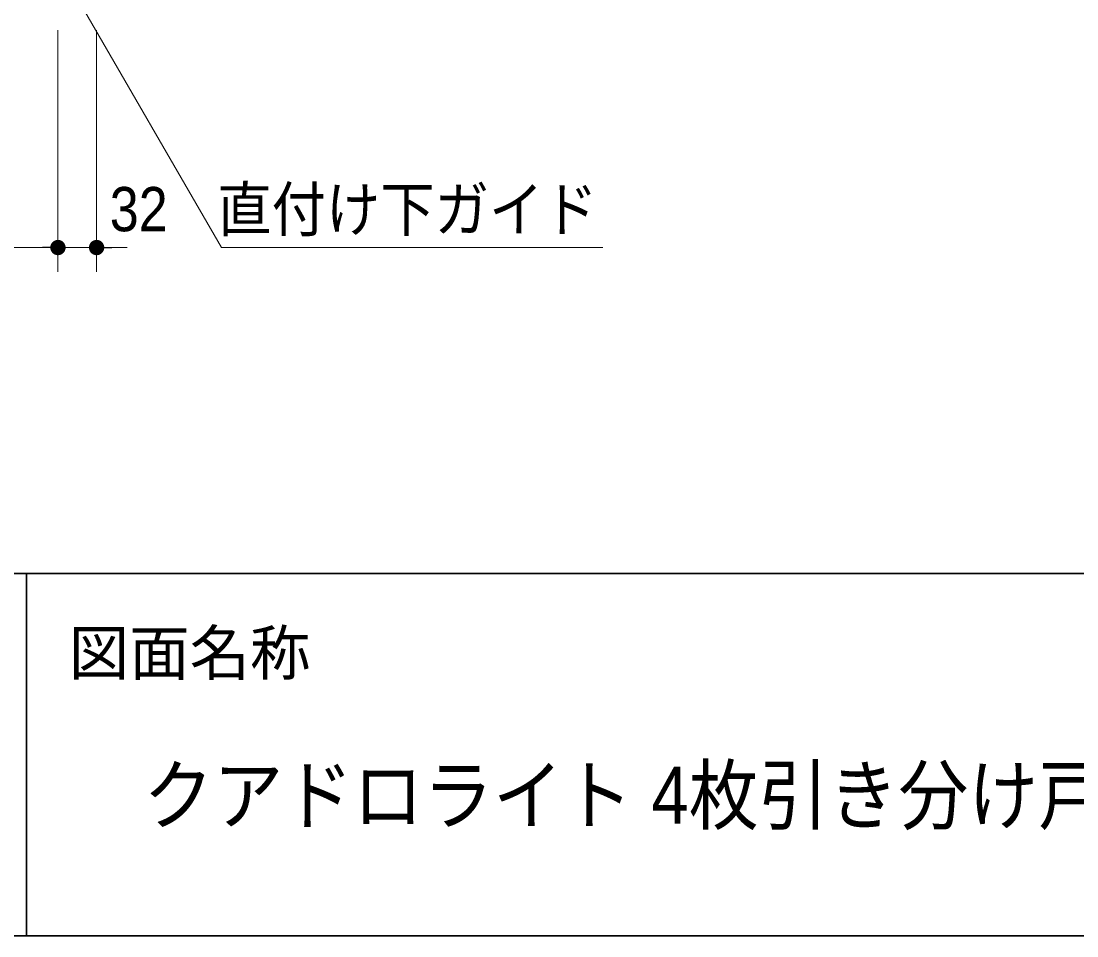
# Model space of a CAD drawing. Units: millimetres, scale not verified. Extents: x -6062 to 6062, y -3045 to 3045.
# Drawn here: x -3942 to -3068, y -2770 to -2012 of the extents above; entities that cross this region are included whole.
import ezdxf
from ezdxf.enums import TextEntityAlignment as Align

# ---------------------------------------------------------------- set-up
doc = ezdxf.new("R2010")
doc.units = ezdxf.units.MM
doc.header["$LTSCALE"] = 20
doc.header["$PDMODE"] = 32
doc.header["$PDSIZE"] = 10
for name, color, linetype, lineweight in [('0-1_2寸法-3', 7, 'Continuous', 15), ('0-2_2寸法-1', 7, 'Continuous', 15), ('0-3_0', 7, 'Continuous', 25), ('0-5_2寸法-2', 7, 'Continuous', 15), ('0-6_1図面枠', 7, 'Continuous', 15)]:
    doc.layers.add(name, color=color, linetype=linetype, lineweight=lineweight)
doc.layers.add('0-4_Defpoints', color=7, linetype='Continuous')
doc.styles.add('ＭＳ Ｐゴシック', font='')
doc.styles.get('ＭＳ Ｐゴシック').set_extended_font_data('MS PGothic')

# ---------------------------------------------------------------- blocks, each defined once
blk = doc.blocks.new('_Dot')
at = {"layer": '0-3_0'}
blk.add_line((-10, 0), (-20, 0), dxfattribs=at)
for points in [[(0, 0), (-10, 0), (-9.92, 1.25)], [(0, 0), (-9.92, -1.25), (-10, 0)], [(0, 0), (-9.92, 1.25), (-9.69, 2.49)], [(0, 0), (-9.69, -2.49), (-9.92, -1.25)], [(0, 0), (-9.69, 2.49), (-9.3, 3.68)], [(0, 0), (-9.3, -3.68), (-9.69, -2.49)], [(0, 0), (-9.3, 3.68), (-8.76, 4.82)], [(0, 0), (-8.76, -4.82), (-9.3, -3.68)], [(0, 0), (-8.76, 4.82), (-8.09, 5.88)], [(0, 0), (-8.09, -5.88), (-8.76, -4.82)], [(0, 0), (-8.09, 5.88), (-7.29, 6.85)], [(0, 0), (-7.29, -6.85), (-8.09, -5.88)], [(0, 0), (-7.29, 6.85), (-6.37, 7.71)], [(0, 0), (-6.37, -7.71), (-7.29, -6.85)], [(0, 0), (-6.37, 7.71), (-5.36, 8.44)], [(0, 0), (-5.36, -8.44), (-6.37, -7.71)], [(0, 0), (-5.36, 8.44), (-4.26, 9.05)], [(0, 0), (-4.26, -9.05), (-5.36, -8.44)], [(0, 0), (-4.26, 9.05), (-3.09, 9.51)], [(0, 0), (-3.09, -9.51), (-4.26, -9.05)], [(0, 0), (-3.09, 9.51), (-1.87, 9.82)], [(0, 0), (-1.87, -9.82), (-3.09, -9.51)], [(0, 0), (-1.87, 9.82), (-0.63, 9.98)], [(0, 0), (-0.63, -9.98), (-1.87, -9.82)], [(0, 0), (-0.63, 9.98), (0.63, 9.98)], [(0, 0), (0.63, -9.98), (-0.63, -9.98)], [(0, 0), (0.63, 9.98), (1.87, 9.82)], [(0, 0), (1.87, 9.82), (3.09, 9.51)], [(0, 0), (3.09, 9.51), (4.26, 9.05)], [(0, 0), (4.26, 9.05), (5.36, 8.44)], [(0, 0), (5.36, 8.44), (6.37, 7.71)], [(0, 0), (6.37, 7.71), (7.29, 6.85)], [(0, 0), (7.29, 6.85), (8.09, 5.88)], [(0, 0), (8.09, 5.88), (8.76, 4.82)], [(0, 0), (8.76, 4.82), (9.3, 3.68)], [(0, 0), (9.3, 3.68), (9.69, 2.49)], [(0, 0), (9.69, 2.49), (9.92, 1.25)], [(0, 0), (9.92, 1.25), (10, 0)], [(0, 0), (1.87, -9.82), (0.63, -9.98)], [(0, 0), (3.09, -9.51), (1.87, -9.82)], [(0, 0), (4.26, -9.05), (3.09, -9.51)], [(0, 0), (5.36, -8.44), (4.26, -9.05)], [(0, 0), (6.37, -7.71), (5.36, -8.44)], [(0, 0), (7.29, -6.85), (6.37, -7.71)], [(0, 0), (8.09, -5.88), (7.29, -6.85)], [(0, 0), (8.76, -4.82), (8.09, -5.88)], [(0, 0), (9.3, -3.68), (8.76, -4.82)], [(0, 0), (9.69, -2.49), (9.3, -3.68)], [(0, 0), (9.92, -1.25), (9.69, -2.49)], [(0, 0), (10, 0), (9.92, -1.25)]]:
    blk.add_solid(points, dxfattribs=at)
blk = doc.blocks.new('グループ-16')
at = {"layer": '0-6_1図面枠', "lineweight": 35}
for p, q in [((-80000, -49400), (80000, -49400)), ((-43000, -49400), (-43000, -55400))]:
    blk.add_line(p, q, dxfattribs=at)
blk.add_lwpolyline([(-80000, 55400), (80000, 55400), (80000, -55400), (-80000, -55400)], close=True, dxfattribs=at)
blk = doc.blocks.new('図面枠')
at = {"layer": '0-6_1図面枠'}
blk.add_blockref('グループ-16', (0, 0), dxfattribs=at)
at = {"layer": '0-6_1図面枠', "style": 'ＭＳ Ｐゴシック'}
blk.add_text('図面名称', height=733.7, dxfattribs=at).set_placement((-42300.1, -51299.8), align=Align.BOTTOM_LEFT)

msp = doc.modelspace()

# ---------------------------------------------------------------- linework, layer by layer
at = {"layer": '0-1_2寸法-3'}
msp.add_lwpolyline([(-3895.5, -1993.1), (-3776.05, -2200), (-3460.03, -2200)], dxfattribs=at)
at = {"layer": '0-2_2寸法-1'}
for p, q in [((-3911.5, -2020), (-3911.5, -2220)), ((-4702.79, -2200), (-3924.21, -2200))]:
    msp.add_line(p, q, dxfattribs=at)
at = {"layer": '0-4_Defpoints'}
msp.add_point((-3911.5, -2200), dxfattribs=at)
at = {"layer": '0-5_2寸法-2'}
for p, q in [((-3911.5, -2020), (-3911.5, -2220)), ((-3879.5, -2020), (-3879.5, -2220)), ((-3924.21, -2200), (-3936.92, -2200)), ((-3879.5, -2200), (-3911.5, -2200)), ((-3866.79, -2200), (-3854.08, -2200))]:
    msp.add_line(p, q, dxfattribs=at)

# ---------------------------------------------------------------- block references
at = {"layer": '0-2_2寸法-1', "xscale": 0.6356201, "yscale": 0.6356201}
msp.add_blockref('_Dot', (-3911.5, -2200), dxfattribs=at)
at = {"layer": '0-5_2寸法-2', "xscale": 0.6356201, "yscale": 0.6356201}
msp.add_blockref('_Dot', (-3911.5, -2200), dxfattribs=at)
at = {"layer": '0-5_2寸法-2', "xscale": 0.6356201, "yscale": 0.6356201, "rotation": 180}
msp.add_blockref('_Dot', (-3879.5, -2200), dxfattribs=at)
at = {"layer": '0-6_1図面枠', "xscale": 0.05, "yscale": 0.05}
msp.add_blockref('図面枠', (-1787.5, 0), dxfattribs=at)

# ---------------------------------------------------------------- texts
at = {"layer": '0-1_2寸法-3', "style": 'ＭＳ Ｐゴシック', "width": 0.9}
msp.add_text('直付け下ガイド', height=36.66, dxfattribs=at).set_placement((-3779.5, -2197.62), align=Align.BOTTOM_LEFT)
at = {"layer": '0-5_2寸法-2', "style": 'ＭＳ Ｐゴシック', "width": 0.9}
msp.add_text('32', height=36.66, dxfattribs=at).set_placement((-3868.59, -2197.52), align=Align.BOTTOM_LEFT)
at = {"layer": '0-6_1図面枠', "style": 'ＭＳ Ｐゴシック', "width": 0.9}
msp.add_text('クアドロライト 4枚引き分け戸 引き違い戸 特寸', height=47.17, dxfattribs=at).set_placement((-3840.72, -2691.18), align=Align.BOTTOM_LEFT)

doc.saveas('drawing.dxf')
